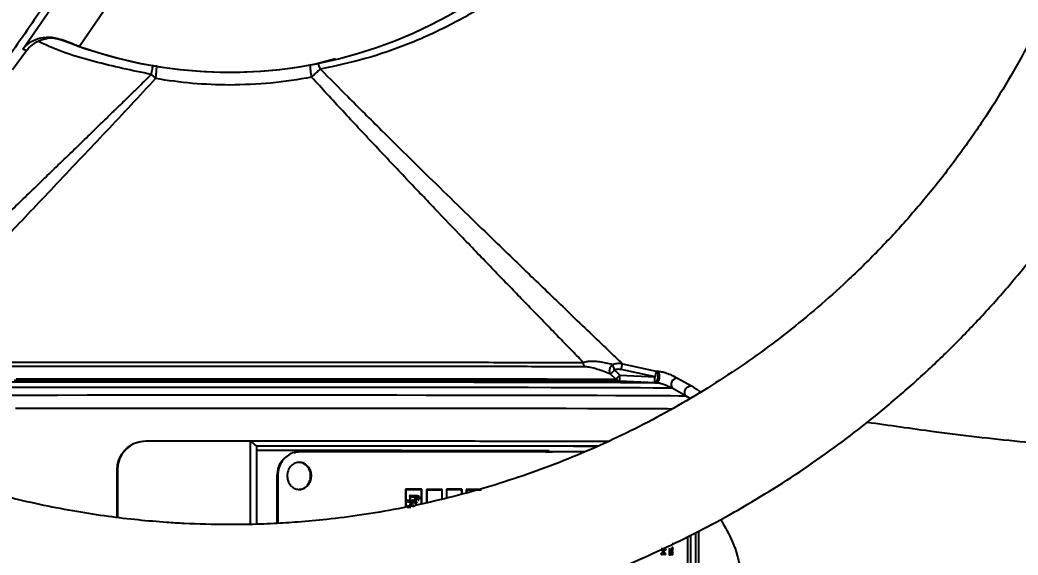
# Model space of a CAD drawing. Header units: millimetres. Extents: x 2003 to 4439, y 563 to 2285.
# Drawn here: x 2783.8 to 2949.7, y 751.9 to 840.8 of the extents above; entities that cross this region are included whole.
import ezdxf

# ---------------------------------------------------------------- set-up
doc = ezdxf.new("R2010")
doc.units = ezdxf.units.MM
doc.layers.add('AM_5', color=3, linetype='Continuous', lineweight=25)
doc.styles.add('SLDTEXTSTYLE1', font='txt.shx', dxfattribs={"width": 0.7, "bigfont": 'gbcbig.shx'})
doc.dimstyles.new('SLDDIMSTYLE12$0', dxfattribs={"dimtxt": 12, "dimasz": 10, "dimexe": 0, "dimexo": 0.0625, "dimgap": 0.875, "dimtad": 1, "dimdec": 1, "dimlfac": 1.8, "dimrnd": 1e-09, "dimzin": 12, "dimdsep": 46, "dimtxsty": 'SLDTEXTSTYLE1', "dimcen": 0.09, "dimdle": 8.16, "dimclrd": 3, "dimclre": 3, "dimadec": 0, "dimazin": 3, "dimtfac": 1, "dimtdec": 1, "dimtofl": 0, "dimtmove": 0, "dimatfit": 3, "dimfxl": 0, "dimfrac": 2, "dimtolj": 1, "dimlwd": 5, "dimlwe": 5, "dimarcsym": 0})

# ---------------------------------------------------------------- blocks, each defined once
blk = doc.blocks.new('*D53')
at = {"layer": 'AM_5', "color": 3, "lineweight": 5, "transparency": 16777216}
blk.add_line((2818.32, 905.53), (2630.32, 905.53), dxfattribs=at)
at = {"layer": 'AM_5', "color": 3, "linetype": 'Continuous', "lineweight": 5, "transparency": 16777216}
for p, q in [((2630.32, 895.53), (2630.32, 673.92)), ((2772.57, 663.92), (2630.32, 663.92))]:
    blk.add_line(p, q, dxfattribs=at)
at = {"layer": 'AM_5', "color": 3, "transparency": 16777216}
for points in [[(2628.66, 895.53), (2631.99, 895.53), (2630.32, 905.53)], [(2628.66, 673.92), (2631.99, 673.92), (2630.32, 663.92)]]:
    blk.add_solid(points, dxfattribs=at)
at = {"layer": 'Defpoints', "color": 0, "transparency": 16777216}
for p in [(2818.38, 905.53), (2630.32, 663.92), (2772.63, 663.92)]:
    blk.add_point(p, dxfattribs=at)
at = {"layer": 'AM_5', "color": 0, "transparency": 16777216, "insert": (2623.45, 731.2), "char_height": 12, "attachment_point": 5, "rotation": 90, "style": 'SLDTEXTSTYLE1'}
blk.add_mtext('\\A1;245', dxfattribs=at)

msp = doc.modelspace()

# ---------------------------------------------------------------- linework, layer by layer
at = {"color": 7, "linetype": 'Continuous', "lineweight": 25}
for p, q in [((2792.788, 850.47), (2786.142, 840.839)), ((2784.217, 835.972), (2792.351, 847.759)), ((2798.512, 843.491), (2793.649, 836.444)), ((2789.523, 837.784), (2788.592, 837.786)), ((2789.528, 837.782), (2789.523, 837.784)), ((2790.94, 837.447), (2789.528, 837.782)), ((2790.577, 837.607), (2790.94, 837.447)), ((2784.839, 835.698), (2782.51, 832.559)), ((2784.839, 835.698), (2784.217, 835.972)), ((2836.214, 834.389), (2833.139, 833.571)), ((2833.139, 833.571), (2833.139, 833.571)), ((2805.594, 831.782), (2806.045, 831.357)), ((2806.045, 831.357), (2806.319, 831.086)), ((2832.258, 831.331), (2832.568, 831.634)), ((2883.925, 783.658), (2889.547, 782.467)), ((2882.833, 781.1), (2881.948, 781.945)), ((2882.621, 782.651), (2883.508, 781.806)), ((2883.508, 781.806), (2889.349, 781.513)), ((2889.349, 781.513), (2883.719, 782.706)), ((2889.547, 782.467), (2889.779, 782.454)), ((2889.299, 780.516), (2883.458, 780.809)), ((2889.531, 780.503), (2889.299, 780.516)), ((2893.07, 781.29), (2895.382, 779.983)), ((2894.498, 778.307), (2892.191, 779.623)), ((2895.203, 777.916), (2894.498, 778.307)), ((2804.69, 770.849), (2804.69, 770.809)), ((2822.111, 756.983), (2822.111, 770.811)), ((2823.067, 770.05), (2823.052, 770.05)), ((2823.052, 770.05), (2823.067, 770.045)), ((2823.067, 770.045), (2823.067, 757.015)), ((2830.206, 769.039), (2830.098, 769.039)), ((2871.179, 769.039), (2872.311, 769.039)), ((2799.93, 758.116), (2799.931, 766.036)), ((2799.97, 766.036), (2799.97, 758.111)), ((2826.548, 757.148), (2826.548, 765.039)), ((2826.623, 765.039), (2826.548, 765.039)), ((2826.623, 765.039), (2826.624, 757.152)), ((2850.556, 762.84), (2847.882, 762.84)), ((2847.882, 762.84), (2847.882, 759.829)), ((2847.901, 762.84), (2847.882, 762.84)), ((2847.901, 762.84), (2847.901, 759.833)), ((2847.943, 762.79), (2847.943, 759.842)), ((2848.496, 761.681), (2848.535, 761.681)), ((2848.67, 761.844), (2848.535, 761.681)), ((2848.535, 761.681), (2848.625, 761.573)), ((2848.631, 761.844), (2848.67, 761.844)), ((2848.733, 761.746), (2848.67, 761.844)), ((2850.516, 762.79), (2850.537, 762.79)), ((2850.516, 762.79), (2850.516, 760.386)), ((2850.537, 760.391), (2850.537, 762.79)), ((2850.556, 762.84), (2850.578, 762.84)), ((2850.578, 760.399), (2850.578, 762.84)), ((2853.96, 762.79), (2851.346, 762.79)), ((2851.346, 762.79), (2851.346, 760.562)), ((2851.368, 762.79), (2851.346, 762.79)), ((2851.368, 762.79), (2851.368, 760.566)), ((2851.408, 762.74), (2851.408, 760.575)), ((2853.92, 762.74), (2853.943, 762.74)), ((2853.92, 762.74), (2853.92, 761.156)), ((2853.943, 761.162), (2853.943, 762.74)), ((2853.96, 762.79), (2853.983, 762.79)), ((2853.983, 761.172), (2853.983, 762.79)), ((2854.674, 762.84), (2854.674, 761.349)), ((2857.222, 762.84), (2854.674, 762.84)), ((2854.674, 762.84), (2854.698, 762.84)), ((2854.698, 762.84), (2854.698, 761.355)), ((2854.738, 761.365), (2854.738, 762.79)), ((2857.208, 762.79), (2857.183, 762.79)), ((2857.183, 762.79), (2857.183, 761.991)), ((2857.208, 762.79), (2857.208, 761.997)), ((2857.222, 762.84), (2857.247, 762.84)), ((2857.247, 762.007), (2857.247, 762.84)), ((2857.971, 762.79), (2857.971, 762.192)), ((2857.997, 762.79), (2857.971, 762.79)), ((2857.997, 762.79), (2857.997, 762.199)), ((2860.444, 762.79), (2858.023, 762.79)), ((2858.035, 762.74), (2858.035, 762.209)), ((2860.406, 762.74), (2860.434, 762.74)), ((2860.444, 762.79), (2860.472, 762.79)), ((2848.127, 760.805), (2848.166, 760.805)), ((2848.283, 761.043), (2848.166, 760.805)), ((2848.217, 760.113), (2848.256, 760.113)), ((2848.244, 761.043), (2848.283, 761.043)), ((2848.337, 760.005), (2848.256, 760.113)), ((2848.337, 760.946), (2848.283, 761.043)), ((2848.667, 760.005), (2848.298, 760.005)), ((2848.706, 760.005), (2848.337, 760.005)), ((2848.559, 760.275), (2848.598, 760.275)), ((2848.586, 761.573), (2848.586, 760.784)), ((2848.586, 761.573), (2848.625, 761.573)), ((2848.751, 760.459), (2848.598, 760.275)), ((2848.598, 760.275), (2848.706, 760.145)), ((2848.625, 761.573), (2848.625, 760.784)), ((2848.667, 760.145), (2848.667, 760.005)), ((2848.667, 760.145), (2848.706, 760.145)), ((2848.667, 760.005), (2848.706, 760.005)), ((2848.67, 760.762), (2848.67, 761.584)), ((2848.706, 760.145), (2848.706, 760.005)), ((2848.712, 760.459), (2848.751, 760.459)), ((2848.751, 760.005), (2848.751, 760.459)), ((2848.873, 760.827), (2848.913, 760.827)), ((2849.03, 761.043), (2848.913, 760.827)), ((2849.213, 760.007), (2848.981, 760.005)), ((2848.99, 761.043), (2849.03, 761.043)), ((2849.001, 760.005), (2849.233, 760.007)), ((2849.485, 760.009), (2849.021, 760.005)), ((2849.084, 760.946), (2849.03, 761.043)), ((2849.044, 760.946), (2849.084, 760.946)), ((2849.089, 760.372), (2849.062, 760.351)), ((2849.102, 760.351), (2849.062, 760.351)), ((2849.129, 760.372), (2849.102, 760.351)), ((2849.294, 761.022), (2849.277, 761.054)), ((2849.317, 761.054), (2849.277, 761.054)), ((2849.294, 761.022), (2849.335, 761.022)), ((2849.335, 761.022), (2849.317, 761.054)), ((2849.335, 761.022), (2849.594, 761.162)), ((2849.554, 761.162), (2849.572, 760.546)), ((2849.572, 760.546), (2849.612, 760.546)), ((2849.572, 760.405), (2849.612, 760.405)), ((2849.594, 761.162), (2849.612, 760.546)), ((2849.612, 760.405), (2849.782, 760.524)), ((2849.733, 761.33), (2849.729, 761.33)), ((2850.018, 761), (2849.982, 761)), ((2850.023, 761), (2849.982, 761)), ((2850.018, 761), (2850.059, 761)), ((2850.059, 761), (2850.023, 761)), ((2848.127, 759.842), (2848.166, 759.842)), ((2848.166, 759.842), (2848.706, 759.853)), ((2848.712, 759.853), (2848.751, 759.853)), ((2895.223, 755.159), (2895.226, 726.867)), ((2896.088, 755.603), (2896.09, 726.866)), ((2896.62, 726.571), (2896.62, 755.877)), ((2892.076, 753.454), (2892.084, 753.475)), ((2892.268, 753.724), (2892.175, 753.724)), ((2894.798, 728.04), (2894.798, 754.94)), ((2890.352, 752.729), (2890.446, 752.729)), ((2890.369, 751.993), (2890.406, 752.242)), ((2890.369, 751.993), (2890.463, 751.993)), ((2890.393, 752.988), (2890.487, 752.988)), ((2890.406, 752.242), (2890.5, 752.242)), ((2890.5, 752.242), (2890.463, 751.993)), ((2890.514, 752.891), (2890.487, 752.988)), ((2891.031, 752.891), (2890.514, 752.891)), ((2890.957, 752.155), (2890.527, 752.155)), ((2890.527, 752.155), (2890.863, 752.155)), ((2890.678, 752.318), (2890.584, 752.318)), ((2890.591, 752.285), (2890.584, 752.318)), ((2890.591, 752.285), (2890.685, 752.285)), ((2890.678, 752.318), (2890.685, 752.285)), ((2890.791, 752.573), (2890.696, 752.573)), ((2890.863, 752.155), (2890.957, 752.155)), ((2891.031, 752.891), (2890.937, 752.891)), ((2890.991, 752.166), (2891.085, 752.166)), ((2891.013, 751.993), (2891.108, 751.993)), ((2891.07, 752.902), (2891.165, 752.902)), ((2891.108, 751.993), (2891.085, 752.166)), ((2891.089, 752.729), (2891.184, 752.729)), ((2891.184, 752.729), (2891.165, 752.902)), ((2891.626, 752.74), (2891.721, 752.74)), ((2891.655, 751.896), (2891.75, 751.896)), ((2891.656, 752.631), (2891.75, 752.631)), ((2891.667, 752.891), (2891.762, 752.891)), ((2891.75, 752.631), (2891.75, 751.896)), ((2891.765, 751.885), (2891.765, 752.642)), ((2891.765, 752.642), (2891.878, 752.642)), ((2891.878, 751.885), (2891.765, 751.885)), ((2891.878, 751.885), (2891.783, 751.885)), ((2891.878, 752.642), (2891.878, 751.885)), ((2891.892, 751.885), (2891.892, 752.642)), ((2891.892, 752.642), (2892.003, 752.642)), ((2892.003, 751.885), (2891.892, 751.885)), ((2892.003, 751.885), (2891.909, 751.885)), ((2891.929, 752.804), (2892.023, 752.804)), ((2891.993, 752.977), (2892.087, 752.977)), ((2892.003, 752.642), (2892.003, 751.885)), ((2892.017, 752.642), (2892.042, 752.642)), ((2892.017, 752.166), (2892.017, 752.642)), ((2892.058, 752.339), (2892.017, 752.528)), ((2892.017, 752.268), (2892.058, 752.339)), ((2892.017, 751.885), (2892.017, 752.101)), ((2892.276, 751.885), (2892.017, 751.885)), ((2892.06, 752.339), (2892.154, 752.339)), ((2892.183, 751.885), (2892.276, 751.885)), ((2892.186, 753.129), (2892.279, 753.129)), ((2892.19, 752.307), (2892.225, 752.307)), ((2892.287, 753.129), (2892.194, 753.129)), ((2892.233, 752.329), (2892.202, 752.329)), ((2892.233, 752.329), (2892.225, 752.307)), ((2892.287, 753.129), (2892.279, 753.129))]:
    msp.add_line(p, q, dxfattribs=at)
at = {"color": 7, "linetype": 'Continuous', "lineweight": 25, "flags": 128}
for points in [[(2889.531, 780.503), (2887.903, 780.513), (2885.931, 780.524), (2883.625, 780.534), (2880.997, 780.543), (2878.059, 780.552), (2874.826, 780.561), (2871.314, 780.569), (2867.54, 780.577), (2863.524, 780.584), (2859.285, 780.59), (2854.844, 780.596), (2850.224, 780.601), (2845.446, 780.606), (2840.536, 780.609), (2835.516, 780.612), (2830.413, 780.614), (2825.251, 780.616), (2820.057, 780.616), (2814.855, 780.616), (2809.672, 780.615), (2804.533, 780.614), (2799.465, 780.611), (2794.491, 780.608), (2789.637, 780.604), (2784.927, 780.599), (2780.384, 780.594)], [(2883.458, 780.809), (2881.796, 780.819), (2879.8, 780.829), (2877.48, 780.838), (2874.849, 780.847), (2871.919, 780.856), (2868.707, 780.864), (2865.23, 780.871), (2861.506, 780.878), (2857.555, 780.885), (2853.398, 780.89), (2849.057, 780.895), (2844.554, 780.9), (2839.914, 780.903), (2835.161, 780.906), (2830.321, 780.909), (2825.419, 780.91), (2820.481, 780.911), (2815.532, 780.911), (2810.601, 780.91), (2805.711, 780.908), (2800.89, 780.906), (2796.163, 780.903), (2791.555, 780.899), (2787.09, 780.894), (2782.793, 780.889)], [(2783.138, 781.179), (2787.394, 781.184), (2791.816, 781.189), (2796.38, 781.193), (2801.061, 781.196), (2805.836, 781.198), (2810.678, 781.2), (2815.562, 781.201), (2820.463, 781.201), (2825.353, 781.2), (2830.208, 781.199), (2835.002, 781.197), (2839.709, 781.194), (2844.304, 781.19), (2848.764, 781.186), (2853.063, 781.181), (2857.18, 781.175), (2861.093, 781.169), (2864.781, 781.162), (2868.225, 781.154), (2871.406, 781.146), (2874.307, 781.138), (2876.913, 781.129), (2879.211, 781.12), (2881.188, 781.11), (2882.833, 781.1)], [(2889.299, 780.516), (2889.392, 780.529), (2889.484, 780.573), (2889.572, 780.648), (2889.652, 780.749), (2889.723, 780.875), (2889.783, 781.021), (2889.828, 781.183), (2889.858, 781.355)], [(2894.498, 778.307), (2893.383, 778.318), (2891.921, 778.328), (2890.119, 778.339), (2887.986, 778.349), (2885.53, 778.359), (2882.764, 778.369), (2879.7, 778.378), (2876.353, 778.386), (2872.738, 778.395), (2868.872, 778.402), (2864.773, 778.409), (2860.459, 778.416), (2855.952, 778.421), (2851.271, 778.426), (2846.438, 778.431), (2841.477, 778.435), (2836.41, 778.437), (2831.26, 778.44), (2826.051, 778.441), (2820.808, 778.442), (2815.555, 778.442), (2810.316, 778.441), (2805.115, 778.439), (2799.977, 778.437), (2794.926, 778.434), (2789.984, 778.43), (2785.176, 778.426), (2780.523, 778.42)], [(2892.191, 779.623), (2890.776, 779.634), (2889.027, 779.644), (2886.953, 779.654), (2884.562, 779.664), (2881.865, 779.673), (2878.876, 779.682), (2875.608, 779.691), (2872.076, 779.699), (2868.297, 779.707), (2864.288, 779.713), (2860.068, 779.72), (2855.655, 779.725), (2851.071, 779.731), (2846.337, 779.735), (2841.475, 779.739), (2836.507, 779.742), (2831.456, 779.744), (2826.346, 779.745), (2821.2, 779.746), (2816.042, 779.746), (2810.896, 779.745), (2805.786, 779.744), (2800.735, 779.742), (2795.767, 779.739), (2790.904, 779.735), (2786.17, 779.731), (2781.586, 779.725)], [(2783.048, 776.304), (2787.778, 776.309), (2792.647, 776.313), (2797.633, 776.316), (2802.713, 776.319), (2807.864, 776.321), (2813.064, 776.322), (2818.289, 776.322), (2823.515, 776.322), (2828.719, 776.321), (2833.878, 776.319), (2838.968, 776.317), (2843.967, 776.313), (2848.852, 776.309), (2853.601, 776.305), (2858.193, 776.299), (2862.607, 776.293), (2866.824, 776.287), (2870.824, 776.28), (2874.589, 776.272), (2878.103, 776.264), (2881.349, 776.255), (2884.314, 776.246), (2886.984, 776.236), (2889.346, 776.226), (2891.391, 776.216), (2892.339, 776.21)], [(2799.931, 766.036), (2799.936, 766.036), (2799.941, 766.036), (2799.945, 766.036), (2799.95, 766.036), (2799.955, 766.036), (2799.96, 766.036), (2799.965, 766.036), (2799.97, 766.036)], [(2892.076, 753.454), (2892.041, 753.454), (2892.011, 753.454), (2891.982, 753.454)], [(2891.946, 752.804), (2891.992, 752.804), (2892.04, 752.804)], [(2892.042, 752.642), (2892.033, 752.723), (2892.023, 752.804)]]:
    msp.add_lwpolyline(points, dxfattribs=at)
at = {"color": 7, "linetype": 'Continuous', "lineweight": 25}
for centre, radius, start, end in [((2818.621, 907.165), 75, 250.55137, 332.45778), ((2818.621, 907.152), 75, 248.34145, 281.16149), ((2013.424, 971.512), 890.541, 347.759661, 347.822332), ((2888.693, 781.629), 1.197, 346.77793, 44.49537), ((2883.512, 781.741), 0.933, 223.34923, 266.65686), ((2893.081, 780.219), 1.071, 90.60321, 213.8212)]:
    msp.add_arc(centre, radius, start, end, dxfattribs=at)
for points, knots in [([(2818.188, 736.933), (2820.748, 736.958), (2824.328, 736.993), (2829.598, 737.272), (2834.062, 737.607), (2839.378, 738.173), (2844.947, 738.946), (2850.76, 739.956), (2856.732, 741.212), (2862.808, 742.723), (2868.946, 744.493), (2875.111, 746.527), (2881.274, 748.827), (2887.411, 751.392), (2893.499, 754.223), (2899.519, 757.316), (2905.452, 760.671), (2911.281, 764.283), (2916.991, 768.149), (2922.566, 772.263), (2927.993, 776.62), (2933.259, 781.214), (2938.35, 786.039), (2943.255, 791.086), (2947.962, 796.349), (2952.46, 801.819), (2956.738, 807.488), (2960.787, 813.345), (2964.597, 819.381), (2968.158, 825.587), (2971.463, 831.952), (2974.504, 838.464), (2977.273, 845.114), (2979.764, 851.888), (2981.969, 858.776), (2983.884, 865.765), (2985.502, 872.842), (2986.82, 879.996), (2987.833, 887.213), (2988.538, 894.48), (2988.93, 901.784), (2989.009, 909.112), (2988.772, 916.45), (2988.218, 923.785), (2987.346, 931.102), (2986.156, 938.39), (2984.648, 945.632), (2982.823, 952.817), (2980.682, 959.93), (2978.228, 966.957), (2975.463, 973.886), (2972.391, 980.702), (2969.014, 987.393), (2965.336, 993.945), (2961.362, 1000.345), (2957.097, 1006.58), (2952.546, 1012.638), (2947.714, 1018.506), (2942.607, 1024.173), (2937.23, 1029.625), (2931.784, 1034.673), (2926.31, 1039.325), (2920.852, 1043.595), (2915.227, 1047.637), (2909.446, 1051.445), (2903.518, 1055.013), (2897.456, 1058.335), (2891.27, 1061.406), (2884.973, 1064.219), (2878.58, 1066.771), (2872.105, 1069.057), (2865.567, 1071.073), (2858.992, 1072.816), (2852.419, 1074.281), (2845.925, 1075.462), (2839.636, 1076.359), (2834.112, 1076.943), (2829.229, 1077.31), (2824.405, 1077.55), (2818.431, 1077.667), (2812.914, 1077.557), (2807.645, 1077.285), (2803.18, 1076.948), (2797.864, 1076.383), (2792.295, 1075.609), (2786.482, 1074.599), (2780.511, 1073.343), (2774.435, 1071.833), (2768.297, 1070.062), (2762.131, 1068.028), (2755.968, 1065.728), (2749.831, 1063.163), (2743.743, 1060.333), (2737.723, 1057.239), (2731.791, 1053.884), (2725.962, 1050.272), (2720.252, 1046.407), (2714.676, 1042.292), (2709.249, 1037.935), (2703.983, 1033.341), (2698.892, 1028.516), (2693.987, 1023.469), (2689.28, 1018.206), (2684.782, 1012.736), (2680.504, 1007.068), (2676.455, 1001.21), (2672.646, 995.174), (2669.084, 988.968), (2665.779, 982.603), (2662.737, 976.091), (2659.975, 969.44), (2657.638, 963.158), (2656.359, 959.053), (2655.796, 957.244)], [0, 0, 0, 0, 0.01020738, 0.01427401, 0.02103699, 0.02805607, 0.03558666, 0.0434511, 0.05157826, 0.05991132, 0.06840986, 0.07704394, 0.08579098, 0.09463359, 0.10355821, 0.11255405, 0.12161242, 0.13072624, 0.1398897, 0.14909794, 0.15834689, 0.16763314, 0.17695375, 0.18630622, 0.19568842, 0.20509849, 0.21453484, 0.22399606, 0.23348097, 0.24298851, 0.25251779, 0.26206801, 0.27163852, 0.28122873, 0.29083816, 0.30046642, 0.31011319, 0.31977821, 0.32946132, 0.33916239, 0.34888138, 0.35861831, 0.36837328, 0.37814642, 0.38793798, 0.39774825, 0.40757761, 0.41742653, 0.42729557, 0.4371854, 0.4470968, 0.45703069, 0.46698816, 0.47697044, 0.48697902, 0.49701559, 0.50708218, 0.51718117, 0.52731537, 0.53748817, 0.54770366, 0.5569145, 0.56612256, 0.57532659, 0.5845258, 0.59371913, 0.60290519, 0.61208206, 0.62124705, 0.63039624, 0.63952364, 0.64861966, 0.65766788, 0.66663751, 0.67546331, 0.68397889, 0.69196332, 0.69760555, 0.70350123, 0.71121989, 0.72142727, 0.72549391, 0.73225688, 0.73927596, 0.74680655, 0.754671, 0.76279816, 0.77113122, 0.77962976, 0.78826384, 0.79701087, 0.80585349, 0.81477811, 0.82377394, 0.83283231, 0.84194614, 0.85110959, 0.86031783, 0.86956679, 0.87885303, 0.88817364, 0.89752611, 0.90690831, 0.91631839, 0.92575473, 0.93521596, 0.94470086, 0.95420841, 0.96373768, 0.97328791, 0.98285841, 0.99244862, 1, 1, 1, 1]), ([(2648.318, 908.425), (2648.302, 907.433), (2648.246, 903.994), (2648.482, 898.105), (2649.021, 890.77), (2649.897, 883.453), (2651.086, 876.166), (2652.595, 868.923), (2654.42, 861.738), (2656.56, 854.626), (2659.014, 847.598), (2661.779, 840.669), (2664.852, 833.853), (2668.229, 827.163), (2671.906, 820.611), (2675.88, 814.211), (2680.145, 807.975), (2684.696, 801.917), (2689.528, 796.049), (2694.635, 790.383), (2700.012, 784.93), (2705.459, 779.882), (2710.932, 775.23), (2716.39, 770.961), (2722.015, 766.918), (2727.797, 763.11), (2733.724, 759.542), (2739.786, 756.22), (2745.972, 753.15), (2752.269, 750.336), (2758.663, 747.784), (2765.138, 745.498), (2771.675, 743.482), (2778.25, 741.739), (2784.823, 740.274), (2791.317, 739.093), (2797.607, 738.196), (2803.13, 737.612), (2808.013, 737.246), (2812.837, 736.998), (2816.252, 736.957), (2818.188, 736.933)], [0, 0, 0, 0, 0.01109766, 0.03845632, 0.06586598, 0.09332727, 0.12084104, 0.14840835, 0.17603052, 0.20370911, 0.23144601, 0.25924341, 0.28710389, 0.31503048, 0.34302669, 0.37109662, 0.39924508, 0.42747773, 0.45580122, 0.48422349, 0.51275401, 0.54140426, 0.56723687, 0.59306169, 0.61887522, 0.6446752, 0.67045871, 0.69622182, 0.72195917, 0.74766321, 0.77332291, 0.7989215, 0.8244321, 0.84980864, 0.87496476, 0.89971751, 0.9236002, 0.94599323, 0.96181736, 0.97835234, 1, 1, 1, 1]), ([(2962.918, 865.205), (2962.617, 864.143), (2961.681, 860.838), (2959.774, 855.387), (2957.216, 848.86), (2954.331, 842.448), (2951.145, 836.16), (2947.657, 830.011), (2943.873, 824.016), (2939.796, 818.186), (2935.433, 812.537), (2930.789, 807.082), (2925.87, 801.833), (2920.861, 796.976), (2915.806, 792.504), (2910.748, 788.406), (2905.52, 784.532), (2900.132, 780.891), (2894.596, 777.487), (2888.924, 774.329), (2883.127, 771.422), (2877.219, 768.772), (2871.215, 766.383), (2865.133, 764.26), (2858.993, 762.407), (2852.826, 760.829), (2846.682, 759.531), (2840.673, 758.518), (2835.106, 757.807), (2830.261, 757.362), (2825.791, 757.084), (2821.886, 756.946), (2819.287, 756.937), (2818.238, 756.933)], [0, 0, 0, 0, 0.0170783, 0.0531439, 0.089298, 0.1255445, 0.1618882, 0.1983346, 0.2348901, 0.2715626, 0.3083611, 0.3452967, 0.3823824, 0.4196345, 0.4532144, 0.4867833, 0.5203362, 0.5538698, 0.5873798, 0.6208602, 0.654303, 0.6876965, 0.7210233, 0.7542563, 0.7873511, 0.8202281, 0.8527303, 0.8844984, 0.9144909, 0.939551, 0.9597807, 0.9837802, 1, 1, 1, 1]), ([(2884.129, 866.08), (2883.139, 864.62), (2881.139, 861.67), (2877.749, 857.529), (2873.495, 852.985), (2868.247, 848.3), (2861.967, 843.754), (2855.331, 839.898), (2848.391, 836.754), (2841.195, 834.255), (2836.225, 833.195), (2833.736, 832.664)], [0, 0, 0, 0, 0.0810679, 0.1637641, 0.2484006, 0.3731554, 0.4979796, 0.6226942, 0.7483588, 0.8739858, 1, 1, 1, 1]), ([(2786.142, 840.839), (2785.089, 839.318), (2782.988, 836.285), (2779.844, 831.822), (2776.743, 827.474), (2774.745, 824.725), (2773.746, 823.351)], [0, 0, 0, 0, 0.2514799, 0.5012785, 0.7507527, 1, 1, 1, 1]), ([(2784.217, 835.972), (2784.572, 836.344), (2785.279, 837.087), (2786.771, 837.795), (2788.547, 838.152), (2789.9, 837.789), (2790.577, 837.607)], [0, 0, 0, 0, 0.2505535, 0.5002592, 0.7500542, 1, 1, 1, 1]), ([(2788.592, 837.786), (2788.004, 837.673), (2786.832, 837.446), (2785.6, 836.607), (2785.045, 835.944), (2784.839, 835.698)], [0, 0, 0, 0, 0.3869803, 0.7723493, 1, 1, 1, 1]), ([(2805.594, 831.782), (2802.414, 832.443), (2796.068, 833.761), (2789.797, 835.776), (2786.861, 837.266), (2786.812, 837.291)], [0, 0, 0, 0, 0.4968488, 0.9914439, 1, 1, 1, 1]), ([(2793.649, 836.444), (2792.816, 836.747), (2791.75, 837.135), (2790.788, 837.522), (2790.577, 837.607)], [0, 0, 0, 0, 0.7808049, 1, 1, 1, 1]), ([(2805.594, 831.782), (2805.655, 832.087), (2805.781, 832.715), (2805.904, 833.17), (2805.967, 833.404)], [0, 0, 0, 0, 0.4857374, 1, 1, 1, 1]), ([(2806.319, 831.086), (2806.368, 831.443), (2806.471, 832.186), (2806.514, 832.989), (2806.478, 833.259), (2806.47, 833.316)], [0, 0, 0, 0, 0.4219411, 0.8761108, 1, 1, 1, 1]), ([(2832.258, 831.331), (2832.204, 831.686), (2832.095, 832.418), (2832.042, 833.148), (2832.071, 833.371), (2832.071, 833.374)], [0, 0, 0, 0, 0.4817677, 0.9935156, 1, 1, 1, 1]), ([(2833.736, 832.664), (2833.641, 832.906), (2833.496, 833.274), (2833.319, 833.519), (2833.259, 833.603)], [0, 0, 0, 0, 0.657125, 1, 1, 1, 1]), ([(2759.546, 787.194), (2760.082, 787.711), (2761.17, 788.761), (2762.95, 790.479), (2764.869, 792.332), (2766.937, 794.328), (2769.204, 796.516), (2771.693, 798.917), (2774.424, 801.551), (2777.355, 804.38), (2780.163, 807.091), (2782.812, 809.648), (2785.225, 811.979), (2787.681, 814.352), (2790.184, 816.772), (2792.26, 818.782), (2793.922, 820.392), (2795.137, 821.57), (2796.411, 822.807), (2797.746, 824.103), (2798.835, 825.163), (2799.677, 825.982), (2800.268, 826.559), (2800.914, 827.189), (2801.615, 827.874), (2802.54, 828.779), (2803.558, 829.777), (2804.538, 830.741), (2805.143, 831.337), (2805.457, 831.647), (2805.558, 831.747), (2805.594, 831.782)], [0, 0, 0, 0, 0.046815, 0.0951103, 0.144924, 0.1962908, 0.2492415, 0.3076599, 0.3687368, 0.4324948, 0.4989523, 0.5474914, 0.5980276, 0.6477144, 0.6969811, 0.7488148, 0.7716581, 0.7956054, 0.8206552, 0.8468061, 0.8740566, 0.8845335, 0.8960667, 0.9086554, 0.922299, 0.9369964, 0.9626405, 0.9816845, 0.994136, 0.9978912, 1, 1, 1, 1]), ([(2832.258, 831.331), (2830.013, 830.951), (2825.537, 830.191), (2820.922, 830.078), (2818.621, 830.022)], [0, 0, 0, 0, 0.50133664, 1, 1, 1, 1]), ([(2877.463, 783.872), (2876.857, 784.493), (2875.624, 785.759), (2873.499, 787.943), (2871.137, 790.372), (2868.795, 792.784), (2866.547, 795.106), (2864.442, 797.283), (2862.207, 799.598), (2859.844, 802.051), (2856.709, 805.313), (2852.684, 809.518), (2847.741, 814.713), (2842.616, 820.144), (2837.438, 825.682), (2833.984, 829.448), (2832.258, 831.331)], [0, 0, 0, 0, 0.0587619, 0.1195893, 0.1826048, 0.2479184, 0.2950662, 0.3436664, 0.3937468, 0.445333, 0.4984481, 0.5944053, 0.6958661, 0.7979742, 0.8989913, 1, 1, 1, 1]), ([(2832.568, 831.634), (2832.58, 831.646), (2832.777, 831.834), (2833.181, 832.206), (2833.548, 832.509), (2833.736, 832.664)], [0, 0, 0, 0, 0.0311618, 0.5026162, 1, 1, 1, 1]), ([(2833.736, 832.664), (2835.243, 831.138), (2838.638, 827.7), (2843.605, 822.756), (2848.717, 817.71), (2853.508, 813.014), (2858.221, 808.419), (2862.395, 804.37), (2866.035, 800.848), (2869.235, 797.76), (2872.23, 794.876), (2875.4, 791.829), (2878.554, 788.802), (2881.598, 785.885), (2883.152, 784.399), (2883.925, 783.658)], [0, 0, 0, 0, 0.0757261, 0.1705564, 0.2505295, 0.3365418, 0.4190948, 0.5009329, 0.5653066, 0.6262108, 0.6902275, 0.7512636, 0.8351247, 0.9178678, 1, 1, 1, 1]), ([(2806.319, 831.086), (2804.947, 829.611), (2802.185, 826.64), (2798.085, 822.285), (2793.961, 817.914), (2789.916, 813.641), (2785.997, 809.507), (2782.491, 805.811), (2779.359, 802.513), (2776.564, 799.57), (2773.948, 796.817), (2770.518, 793.206), (2766.478, 788.958), (2763.677, 786.008), (2762.329, 784.588)], [0, 0, 0, 0, 0.0838137, 0.1688192, 0.2514311, 0.3390822, 0.4223802, 0.5013551, 0.5674319, 0.6310507, 0.6922419, 0.7510397, 0.8801277, 1, 1, 1, 1]), ([(2818.621, 830.022), (2816.558, 830.067), (2812.407, 830.159), (2808.357, 830.775), (2806.319, 831.086)], [0, 0, 0, 0, 0.4968173, 1, 1, 1, 1]), ([(2877.728, 783.165), (2876.363, 783.17), (2873.634, 783.182), (2868.226, 783.197), (2861.979, 783.21), (2854.907, 783.222), (2847.169, 783.231), (2838.901, 783.239), (2830.257, 783.243), (2821.398, 783.245), (2812.487, 783.245), (2803.69, 783.242), (2795.169, 783.236), (2787.084, 783.228), (2779.578, 783.218), (2772.815, 783.206), (2766.825, 783.191), (2763.658, 783.181), (2762.075, 783.175)], [0, 0, 0, 0, 0.0625, 0.125, 0.1875, 0.25, 0.3125001, 0.3750001, 0.4375001, 0.5000001, 0.5625001, 0.6250001, 0.6875001, 0.75, 0.8125, 0.875, 0.9375, 1, 1, 1, 1]), ([(2882.322, 783.528), (2881.963, 783.623), (2881.224, 783.819), (2880.16, 783.984), (2879.28, 784.077), (2878.533, 784.076), (2877.943, 784.024), (2877.602, 783.916), (2877.463, 783.872)], [0, 0, 0, 0, 0.2114825, 0.4353578, 0.6177492, 0.7418177, 0.8952972, 1, 1, 1, 1]), ([(2883.925, 783.658), (2883.674, 783.69), (2883.132, 783.758), (2882.605, 783.608), (2882.322, 783.528)], [0, 0, 0, 0, 0.4646839, 1, 1, 1, 1]), ([(2882.621, 782.651), (2882.588, 782.746), (2882.525, 782.931), (2882.439, 783.185), (2882.366, 783.398), (2882.337, 783.485), (2882.322, 783.528)], [0, 0, 0, 0, 0.2556808, 0.4940225, 0.7511304, 1, 1, 1, 1]), ([(2881.948, 781.945), (2881.572, 782.099), (2880.861, 782.391), (2879.734, 782.772), (2878.665, 783.078), (2878.013, 783.138), (2877.728, 783.165)], [0, 0, 0, 0, 0.2648616, 0.5022105, 0.7825406, 1, 1, 1, 1]), ([(2881.948, 781.945), (2881.971, 781.97), (2882.019, 782.02), (2882.177, 782.185), (2882.383, 782.402), (2882.539, 782.565), (2882.621, 782.651)], [0, 0, 0, 0, 0.2433983, 0.4999008, 0.7381386, 1, 1, 1, 1]), ([(2883.719, 782.706), (2883.546, 782.733), (2883.177, 782.791), (2882.813, 782.699), (2882.621, 782.651)], [0, 0, 0, 0, 0.4698026, 1, 1, 1, 1]), ([(2883.508, 781.806), (2883.432, 781.726), (2883.276, 781.563), (2883.067, 781.344), (2882.904, 781.174), (2882.857, 781.124), (2882.833, 781.1)], [0, 0, 0, 0, 0.2426762, 0.5000001, 0.7573239, 1, 1, 1, 1]), ([(2883.458, 780.809), (2883.458, 780.824), (2883.46, 780.847), (2883.466, 780.972), (2883.474, 781.14), (2883.488, 781.419), (2883.501, 781.678), (2883.508, 781.806)], [0, 0, 0, 0, 0.2399429, 0.3689253, 0.5005939, 0.7534844, 1, 1, 1, 1]), ([(2889.547, 782.467), (2889.54, 782.433), (2889.525, 782.362), (2889.477, 782.131), (2889.416, 781.836), (2889.371, 781.617), (2889.349, 781.513)], [0, 0, 0, 0, 0.24287013, 0.50000283, 0.76025324, 1, 1, 1, 1]), ([(2889.531, 780.503), (2889.597, 780.514), (2889.728, 780.538), (2889.903, 780.742), (2890.028, 781.022), (2890.095, 781.338), (2890.11, 781.672), (2890.064, 782.006), (2889.952, 782.301), (2889.836, 782.403), (2889.779, 782.454)], [0, 0, 0, 0, 0.1314004, 0.2639809, 0.3888882, 0.4999598, 0.6110823, 0.7360266, 0.8686184, 1, 1, 1, 1]), ([(2889.779, 782.454), (2889.888, 782.444), (2890.111, 782.425), (2890.465, 782.356), (2890.853, 782.257), (2891.444, 782.069), (2892.266, 781.724), (2892.771, 781.451), (2893.07, 781.29)], [0, 0, 0, 0, 0.08106844, 0.16606206, 0.23660461, 0.35363947, 0.61813142, 1, 1, 1, 1]), ([(2889.299, 780.516), (2889.3, 780.531), (2889.301, 780.553), (2889.307, 780.679), (2889.314, 780.809), (2889.322, 780.969), (2889.334, 781.2), (2889.343, 781.388), (2889.349, 781.513)], [0, 0, 0, 0, 0.23965822, 0.36849094, 0.50000227, 0.63793753, 0.76034178, 1, 1, 1, 1]), ([(2892.191, 779.623), (2891.867, 779.779), (2891.387, 780.009), (2890.594, 780.291), (2890.151, 780.406), (2889.925, 780.454), (2889.71, 780.489), (2889.591, 780.498), (2889.531, 780.503)], [0, 0, 0, 0, 0.5236381, 0.7728513, 0.8382965, 0.8951254, 0.9473597, 1, 1, 1, 1]), ([(2894.498, 778.307), (2894.439, 778.387), (2894.322, 778.548), (2894.258, 778.854), (2894.283, 779.156), (2894.386, 779.431), (2894.556, 779.673), (2894.791, 779.866), (2895.081, 779.989), (2895.282, 779.985), (2895.382, 779.983)], [0, 0, 0, 0, 0.1309063, 0.2619929, 0.3866448, 0.5, 0.6133552, 0.7380071, 0.8690937, 1, 1, 1, 1]), ([(2895.382, 779.983), (2895.703, 779.79), (2896.381, 779.381), (2896.738, 779.115), (2896.926, 778.975)], [0, 0, 0, 0, 0.4730459, 1, 1, 1, 1]), ([(2818.238, 756.933), (2815.838, 756.97), (2812.479, 757.023), (2807.537, 757.327), (2803.347, 757.683), (2798.36, 758.275), (2793.139, 759.074), (2787.693, 760.112), (2782.105, 761.396), (2776.426, 762.934), (2770.698, 764.732), (2764.954, 766.792), (2759.224, 769.118), (2753.529, 771.7), (2747.909, 774.569), (2743.986, 776.701), (2741.983, 777.942), (2741.783, 778.067)], [0, 0, 0, 0, 0.089708, 0.1255093, 0.1850415, 0.2468399, 0.3131505, 0.3824082, 0.4539863, 0.5273844, 0.6022463, 0.6783085, 0.7553722, 0.8332846, 0.9119262, 0.9912022, 1, 1, 1, 1]), ([(2924.627, 773.978), (2928.309, 773.452), (2936.745, 772.248), (2947.503, 770.976), (2954.584, 770.326), (2956.885, 770.114)], [0, 0, 0, 0, 0.3434207, 0.7867461, 1, 1, 1, 1]), ([(2799.931, 766.036), (2799.954, 766.403), (2800.002, 767.14), (2800.382, 768.168), (2800.931, 769.049), (2801.776, 769.914), (2803.021, 770.676), (2804.127, 770.79), (2804.69, 770.849)], [0, 0, 0, 0, 0.1449549, 0.2910724, 0.4299257, 0.5563605, 0.7741136, 1, 1, 1, 1]), ([(2804.69, 770.809), (2804.171, 770.758), (2803.119, 770.656), (2801.704, 769.848), (2800.625, 768.635), (2800.052, 767.283), (2799.993, 766.39), (2799.97, 766.036)], [0, 0, 0, 0, 0.2102351, 0.4264966, 0.6435643, 0.8586814, 1, 1, 1, 1]), ([(2822.111, 770.811), (2821.648, 770.811), (2819.148, 770.811), (2814.858, 770.811), (2809.503, 770.81), (2806.217, 770.809), (2804.691, 770.809)], [0, 0, 0, 0, 0.0795402, 0.4291267, 0.7348427, 1, 1, 1, 1]), ([(2818.621, 770.851), (2821.053, 770.851), (2825.899, 770.852), (2833.077, 770.851), (2838.923, 770.849), (2843.48, 770.847), (2846.827, 770.846), (2850.103, 770.844), (2853.302, 770.842), (2856.417, 770.84), (2860.37, 770.837), (2865.165, 770.833), (2870.72, 770.828), (2876.068, 770.821), (2879.772, 770.815), (2881.445, 770.812), (2881.652, 770.811)], [0, 0, 0, 0, 0.0993144, 0.1978776, 0.2956897, 0.3443268, 0.392776, 0.4410372, 0.4891105, 0.5369958, 0.5846933, 0.6760062, 0.7731133, 0.8760137, 0.9847067, 1, 1, 1, 1]), ([(2822.111, 770.811), (2822.119, 770.81), (2822.152, 770.805), (2822.256, 770.714), (2822.474, 770.528), (2822.736, 770.291), (2822.934, 770.123), (2823.021, 770.06), (2823.045, 770.052), (2823.052, 770.05)], [0, 0, 0, 0, 0.01466654, 0.06290574, 0.25281855, 0.57963747, 0.77594378, 0.93489755, 1, 1, 1, 1]), ([(2823.067, 770.05), (2825.949, 770.05), (2831.871, 770.05), (2840.303, 770.047), (2848.389, 770.044), (2856.01, 770.039), (2863.476, 770.033), (2870.57, 770.026), (2876.143, 770.019), (2878.938, 770.014), (2879.87, 770.012)], [0, 0, 0, 0, 0.1305176, 0.2681685, 0.3900988, 0.5171289, 0.6492595, 0.7864913, 0.9288254, 1, 1, 1, 1]), ([(2823.067, 770.038), (2823.455, 770.038), (2824.062, 770.038), (2825.055, 770.038), (2826.115, 770.038), (2827.326, 770.038), (2828.378, 770.038), (2829.383, 770.037), (2830.616, 770.037), (2832.451, 770.037), (2834.13, 770.037), (2835.479, 770.036), (2836.289, 770.036), (2837.144, 770.036), (2838.043, 770.036), (2838.988, 770.035), (2841.922, 770.034), (2846.468, 770.033), (2852.162, 770.029), (2856.832, 770.026), (2860.546, 770.023), (2863.376, 770.021), (2865.385, 770.019), (2866.571, 770.018), (2867.13, 770.017), (2867.292, 770.017), (2867.344, 770.017), (2867.363, 770.017), (2867.369, 770.017), (2867.372, 770.017), (2867.373, 770.017), (2867.373, 770.017), (2867.373, 770.017), (2867.374, 770.017), (2867.374, 770.017), (2867.374, 770.017), (2867.642, 770.017), (2868.324, 770.016), (2869.58, 770.014), (2871.088, 770.013), (2872.486, 770.011), (2873.506, 770.01), (2874.279, 770.009), (2875.104, 770.007), (2876.089, 770.006), (2877.065, 770.004), (2877.866, 770.003), (2878.645, 770.002), (2879.282, 770.001), (2879.721, 770), (2879.843, 770)], [0, 0, 0, 0, 0.0175506, 0.0274772, 0.0450115, 0.065616, 0.0824764, 0.0928848, 0.111431, 0.1387996, 0.1769323, 0.1886988, 0.2012038, 0.2144472, 0.2284291, 0.2431494, 0.2586082, 0.3661383, 0.4597277, 0.5393721, 0.6050678, 0.6568117, 0.6946014, 0.7184352, 0.7251183, 0.7271514, 0.7279088, 0.7281555, 0.7282472, 0.7282843, 0.7283, 0.7283068, 0.7283098, 0.7283111, 0.7283116, 0.7283119, 0.7283121, 0.7440237, 0.7684395, 0.803217, 0.8360293, 0.8561, 0.8686012, 0.8863649, 0.910565, 0.9349542, 0.9536834, 0.9669912, 0.9908061, 1, 1, 1, 1]), ([(2871.745, 769.21), (2870.896, 769.211), (2868.972, 769.214), (2865.808, 769.217), (2862.385, 769.22), (2857.395, 769.225), (2850.573, 769.229), (2841.674, 769.233), (2832.476, 769.236), (2826.209, 769.236), (2823.067, 769.236)], [0, 0, 0, 0, 0.0652481, 0.1478964, 0.226473, 0.3009777, 0.4780589, 0.6531027, 0.8261088, 1, 1, 1, 1]), ([(2826.548, 765.039), (2826.6, 765.539), (2826.706, 766.542), (2827.319, 767.708), (2827.927, 768.14), (2828.124, 768.28)], [0, 0, 0, 0, 0.4027221, 0.8065029, 1, 1, 1, 1]), ([(2830.205, 769.039), (2829.841, 769.002), (2829.111, 768.929), (2828.116, 768.358), (2827.304, 767.491), (2826.735, 766.344), (2826.661, 765.478), (2826.623, 765.039)], [0, 0, 0, 0, 0.18466802, 0.36999473, 0.56585065, 0.77944436, 1, 1, 1, 1]), ([(2829.332, 768.889), (2829.481, 768.945), (2829.729, 769.038), (2829.992, 769.038), (2830.097, 769.039)], [0, 0, 0, 0, 0.5985859, 1, 1, 1, 1]), ([(2877.702, 769.039), (2876.946, 769.039), (2874.503, 769.039), (2869.936, 769.039), (2864.856, 769.039), (2859.472, 769.039), (2854.942, 769.039), (2849.052, 769.039), (2844.168, 769.039), (2837.503, 769.039), (2833.21, 769.039), (2830.205, 769.039)], [0, 0, 0, 0, 0.0630714, 0.2036885, 0.3443069, 0.4145469, 0.5551648, 0.6254048, 0.7660207, 0.8362602, 1, 1, 1, 1]), ([(2830.205, 767.289), (2830.411, 767.268), (2830.822, 767.227), (2831.379, 766.905), (2831.836, 766.417), (2832.147, 765.757), (2832.254, 764.976), (2832.104, 764.163), (2831.693, 763.451), (2831.091, 762.966), (2830.558, 762.804), (2830.064, 762.778), (2829.589, 762.86), (2829.03, 763.17), (2828.571, 763.662), (2828.258, 764.32), (2828.15, 765.101), (2828.3, 765.914), (2828.713, 766.626), (2829.317, 767.109), (2829.852, 767.277), (2830.142, 767.287), (2830.205, 767.289)], [0, 0, 0, 0, 0.0462762, 0.0927191, 0.1417154, 0.1951897, 0.2536855, 0.3152612, 0.376912, 0.4343703, 0.4858167, 0.5000047, 0.5462543, 0.592701, 0.6417985, 0.6951551, 0.753514, 0.8153974, 0.8768635, 0.9341609, 0.9857367, 1, 1, 1, 1]), ([(2830.098, 762.789), (2830.299, 762.809), (2830.703, 762.85), (2831.251, 763.166), (2831.703, 763.648), (2832.015, 764.302), (2832.128, 765.082), (2831.984, 765.901), (2831.577, 766.622), (2830.977, 767.11), (2830.446, 767.277), (2830.158, 767.287), (2830.097, 767.289)], [0, 0, 0, 0, 0.09120382, 0.18287611, 0.28019928, 0.38668082, 0.50408289, 0.62928872, 0.7538352, 0.86931634, 0.97215106, 1, 1, 1, 1]), ([(2850.578, 762.84), (2850.312, 762.84), (2849.78, 762.84), (2848.889, 762.84), (2848.26, 762.84), (2847.901, 762.84)], [0, 0, 0, 0, 0.3000859, 0.6001718, 1, 1, 1, 1]), ([(2850.537, 762.79), (2850.271, 762.79), (2849.739, 762.79), (2848.875, 762.79), (2848.274, 762.79), (2847.943, 762.79)], [0, 0, 0, 0, 0.3096673, 0.6193347, 1, 1, 1, 1]), ([(2847.943, 762.79), (2848.198, 762.79), (2848.713, 762.79), (2849.572, 762.79), (2850.173, 762.79), (2850.516, 762.79)], [0, 0, 0, 0, 0.2948709, 0.5971852, 1, 1, 1, 1]), ([(2848.631, 761.844), (2848.608, 761.817), (2848.563, 761.763), (2848.518, 761.708), (2848.496, 761.681)], [0, 0, 0, 0, 0.50000035, 1, 1, 1, 1]), ([(2848.496, 761.681), (2848.506, 761.669), (2848.527, 761.645), (2848.557, 761.609), (2848.576, 761.585), (2848.586, 761.573)], [0, 0, 0, 0, 0.3463232, 0.6731615, 1, 1, 1, 1]), ([(2850.273, 761.357), (2850.241, 761.431), (2850.194, 761.542), (2850.079, 761.643), (2849.882, 761.727), (2849.423, 761.707), (2849.009, 761.731), (2848.733, 761.746)], [0, 0, 0, 0, 0.1320258, 0.1961013, 0.2585339, 0.5055616, 1, 1, 1, 1]), ([(2853.983, 762.79), (2853.723, 762.79), (2853.204, 762.79), (2852.333, 762.79), (2851.719, 762.79), (2851.368, 762.79)], [0, 0, 0, 0, 0.3000859, 0.6001718, 1, 1, 1, 1]), ([(2853.943, 762.74), (2853.683, 762.74), (2853.164, 762.74), (2852.32, 762.74), (2851.732, 762.74), (2851.408, 762.74)], [0, 0, 0, 0, 0.3096673, 0.6193347, 1, 1, 1, 1]), ([(2851.408, 762.74), (2851.614, 762.74), (2852.032, 762.74), (2852.871, 762.74), (2853.5, 762.74), (2853.92, 762.74)], [0, 0, 0, 0, 0.24366897, 0.49584562, 1, 1, 1, 1]), ([(2857.247, 762.84), (2856.994, 762.84), (2856.489, 762.84), (2855.64, 762.84), (2855.041, 762.84), (2854.698, 762.84)], [0, 0, 0, 0, 0.3000859, 0.6001718, 1, 1, 1, 1]), ([(2854.738, 762.79), (2854.995, 762.79), (2855.509, 762.79), (2856.333, 762.79), (2856.897, 762.79), (2857.208, 762.79)], [0, 0, 0, 0, 0.3096673, 0.6193346, 1, 1, 1, 1]), ([(2854.738, 762.79), (2854.938, 762.79), (2855.345, 762.79), (2856.162, 762.79), (2856.774, 762.79), (2857.183, 762.79)], [0, 0, 0, 0, 0.242842, 0.4952944, 1, 1, 1, 1]), ([(2860.472, 762.79), (2860.227, 762.79), (2859.736, 762.79), (2858.912, 762.79), (2858.33, 762.79), (2857.997, 762.79)], [0, 0, 0, 0, 0.3000859, 0.6001718, 1, 1, 1, 1]), ([(2860.434, 762.74), (2860.189, 762.74), (2859.698, 762.74), (2858.899, 762.74), (2858.342, 762.74), (2858.035, 762.74)], [0, 0, 0, 0, 0.3096673, 0.6193347, 1, 1, 1, 1]), ([(2858.035, 762.74), (2858.229, 762.74), (2858.623, 762.74), (2859.416, 762.74), (2860.01, 762.74), (2860.406, 762.74)], [0, 0, 0, 0, 0.2419529, 0.4947018, 1, 1, 1, 1]), ([(2848.244, 761.043), (2848.229, 761.013), (2848.203, 760.959), (2848.164, 760.88), (2848.139, 760.83), (2848.127, 760.805)], [0, 0, 0, 0, 0.374291, 0.6871455, 1, 1, 1, 1]), ([(2848.127, 760.805), (2848.312, 760.748), (2848.645, 760.645), (2848.934, 760.441), (2849.062, 760.351)], [0, 0, 0, 0, 0.5564601, 1, 1, 1, 1]), ([(2848.217, 760.113), (2848.206, 760.081), (2848.186, 760.02), (2848.156, 759.93), (2848.137, 759.872), (2848.127, 759.842)], [0, 0, 0, 0, 0.35122, 0.67561, 1, 1, 1, 1]), ([(2848.166, 760.805), (2848.331, 760.755), (2848.665, 760.654), (2848.955, 760.452), (2849.102, 760.351)], [0, 0, 0, 0, 0.4967512, 1, 1, 1, 1]), ([(2848.625, 760.784), (2848.574, 760.811), (2848.477, 760.863), (2848.381, 760.92), (2848.337, 760.946)], [0, 0, 0, 0, 0.532976, 1, 1, 1, 1]), ([(2848.712, 760.459), (2848.691, 760.434), (2848.655, 760.391), (2848.604, 760.33), (2848.574, 760.293), (2848.559, 760.275)], [0, 0, 0, 0, 0.4074334, 0.7037167, 1, 1, 1, 1]), ([(2848.559, 760.275), (2848.569, 760.263), (2848.59, 760.238), (2848.626, 760.194), (2848.652, 760.164), (2848.667, 760.145)], [0, 0, 0, 0, 0.2886025, 0.5772045, 1, 1, 1, 1]), ([(2848.67, 761.584), (2848.964, 761.57), (2849.369, 761.55), (2849.815, 761.571), (2849.975, 761.509), (2850.032, 761.454), (2850.059, 761.399), (2850.063, 761.333), (2850.045, 761.201), (2850.033, 761.089), (2850.023, 761)], [0, 0, 0, 0, 0.4892334, 0.6727179, 0.7353673, 0.7660804, 0.7962423, 0.8285963, 0.8641877, 1, 1, 1, 1]), ([(2849.129, 760.372), (2849.052, 760.451), (2848.909, 760.595), (2848.745, 760.71), (2848.67, 760.762)], [0, 0, 0, 0, 0.5414486, 1, 1, 1, 1]), ([(2849.021, 760.005), (2848.971, 760.005), (2848.881, 760.005), (2848.791, 760.005), (2848.751, 760.005)], [0, 0, 0, 0, 0.56, 1, 1, 1, 1]), ([(2849.001, 760.005), (2848.964, 760.005), (2848.89, 760.005), (2848.797, 760.005), (2848.751, 760.005)], [0, 0, 0, 0, 0.5103637, 1, 1, 1, 1]), ([(2848.99, 761.043), (2848.974, 761.014), (2848.947, 760.964), (2848.908, 760.891), (2848.885, 760.848), (2848.873, 760.827)], [0, 0, 0, 0, 0.402508, 0.7012546, 1, 1, 1, 1]), ([(2848.873, 760.827), (2849.002, 760.782), (2849.199, 760.713), (2849.41, 760.594), (2849.527, 760.506), (2849.557, 760.439), (2849.572, 760.405)], [0, 0, 0, 0, 0.4932792, 0.7531003, 0.8752204, 1, 1, 1, 1]), ([(2848.913, 760.827), (2849.041, 760.781), (2849.267, 760.7), (2849.506, 760.57), (2849.601, 760.453), (2849.61, 760.415), (2849.612, 760.405)], [0, 0, 0, 0, 0.49416471, 0.86916143, 0.96621699, 1, 1, 1, 1]), ([(2849.485, 760.009), (2849.43, 760.008), (2849.342, 760.008), (2849.243, 760.007), (2849.193, 760.006), (2849.151, 760.006), (2849.089, 760.005), (2849.031, 760.005), (2849.001, 760.005)], [0, 0, 0, 0, 0.3469889, 0.5640603, 0.6279928, 0.6651763, 0.8260126, 1, 1, 1, 1]), ([(2849.612, 760.546), (2849.529, 760.621), (2849.365, 760.772), (2849.177, 760.888), (2849.084, 760.946)], [0, 0, 0, 0, 0.5023466, 1, 1, 1, 1]), ([(2849.638, 761.353), (2849.636, 761.354), (2849.618, 761.361), (2849.575, 761.352), (2849.477, 761.305), (2849.382, 761.188), (2849.307, 761.092), (2849.277, 761.054)], [0, 0, 0, 0, 0.0162171, 0.1215998, 0.2611212, 0.7020975, 1, 1, 1, 1]), ([(2849.63, 761.173), (2849.662, 761.181), (2849.71, 761.194), (2849.763, 761.21), (2849.781, 761.226), (2849.786, 761.233), (2849.788, 761.238), (2849.789, 761.244), (2849.789, 761.252), (2849.785, 761.269), (2849.772, 761.289), (2849.749, 761.318), (2849.714, 761.344), (2849.666, 761.361), (2849.616, 761.352), (2849.57, 761.331), (2849.516, 761.286), (2849.428, 761.197), (2849.361, 761.111), (2849.317, 761.054)], [0, 0, 0, 0, 0.1208304, 0.1855781, 0.2004625, 0.2072926, 0.2138359, 0.2203532, 0.227161, 0.2422102, 0.2771229, 0.31159, 0.3715411, 0.4332746, 0.4936381, 0.5549591, 0.6176228, 0.7441873, 1, 1, 1, 1]), ([(2849.782, 760.524), (2849.757, 760.572), (2849.706, 760.67), (2849.666, 760.893), (2849.644, 761.061), (2849.63, 761.173)], [0, 0, 0, 0, 0.2461025, 0.4965719, 1, 1, 1, 1]), ([(2849.646, 761.555), (2849.662, 761.554), (2849.735, 761.55), (2849.833, 761.552), (2849.931, 761.508), (2849.983, 761.465), (2850.013, 761.411), (2850.025, 761.337), (2850, 761.2), (2849.989, 761.08), (2849.982, 761)], [0, 0, 0, 0, 0.0592609, 0.2773912, 0.3681048, 0.4594002, 0.5201032, 0.5809154, 0.7178911, 1, 1, 1, 1]), ([(2850.059, 761), (2850.08, 761.072), (2850.111, 761.179), (2850.18, 761.285), (2850.229, 761.335), (2850.258, 761.35), (2850.273, 761.357)], [0, 0, 0, 0, 0.5093805, 0.7584841, 0.8805939, 1, 1, 1, 1]), ([(2900.268, 757.792), (2900.964, 756.559), (2902.427, 753.968), (2903.711, 749.569), (2903.891, 746.455), (2903.981, 744.898)], [0, 0, 0, 0, 0.3122146, 0.6561073, 1, 1, 1, 1]), ([(2892.325, 753.843), (2892.317, 753.826), (2892.303, 753.798), (2892.285, 753.758), (2892.274, 753.735), (2892.268, 753.724)], [0, 0, 0, 0, 0.4251682, 0.712584, 1, 1, 1, 1]), ([(2890.446, 752.729), (2890.464, 752.729), (2890.501, 752.73), (2890.555, 752.731), (2890.609, 752.732), (2890.663, 752.733), (2890.734, 752.734), (2890.805, 752.735), (2890.875, 752.737), (2890.919, 752.738), (2890.949, 752.739), (2890.971, 752.739), (2890.984, 752.739), (2890.993, 752.74)], [0, 0, 0, 0, 0.0975748, 0.1951497, 0.2927245, 0.3902994, 0.4878742, 0.6830242, 0.780599, 0.8781739, 0.9269613, 0.951355, 1, 1, 1, 1]), ([(2890.463, 751.993), (2890.472, 751.993), (2890.489, 751.994), (2890.515, 751.994), (2890.541, 751.995), (2890.576, 751.996), (2890.619, 751.997), (2890.671, 751.998), (2890.722, 751.999), (2890.773, 752), (2890.815, 752.001), (2890.854, 752.002), (2890.882, 752.003), (2890.908, 752.003), (2890.921, 752.004), (2890.928, 752.004)], [0, 0, 0, 0, 0.0551029, 0.1102058, 0.1653087, 0.2204116, 0.3306174, 0.4408232, 0.551029, 0.6612348, 0.7714406, 0.8265434, 0.9132708, 0.9566346, 1, 1, 1, 1]), ([(2890.527, 752.155), (2890.523, 752.168), (2890.517, 752.188), (2890.508, 752.217), (2890.503, 752.234), (2890.5, 752.242)], [0, 0, 0, 0, 0.4283655, 0.7141825, 1, 1, 1, 1]), ([(2890.584, 752.318), (2890.597, 752.357), (2890.619, 752.429), (2890.651, 752.512), (2890.677, 752.565), (2890.692, 752.568), (2890.697, 752.569)], [0, 0, 0, 0, 0.3736611, 0.6873417, 0.8950019, 1, 1, 1, 1]), ([(2890.685, 752.285), (2890.701, 752.309), (2890.731, 752.351), (2890.777, 752.393), (2890.814, 752.403), (2890.838, 752.423), (2890.847, 752.446), (2890.849, 752.464), (2890.85, 752.487), (2890.848, 752.513), (2890.843, 752.536), (2890.834, 752.556), (2890.818, 752.572), (2890.793, 752.58), (2890.756, 752.547), (2890.72, 752.446), (2890.692, 752.361), (2890.678, 752.318)], [0, 0, 0, 0, 0.1332879, 0.244453, 0.3554057, 0.4113373, 0.4265667, 0.441924, 0.4602398, 0.4832328, 0.5062844, 0.5267635, 0.567645, 0.6361532, 0.7048683, 0.8490662, 1, 1, 1, 1]), ([(2890.863, 752.155), (2890.874, 752.156), (2890.897, 752.156), (2890.94, 752.159), (2890.971, 752.163), (2890.991, 752.166)], [0, 0, 0, 0, 0.2673763, 0.5347605, 1, 1, 1, 1]), ([(2891.013, 751.993), (2890.989, 751.996), (2890.947, 752), (2890.903, 752.002), (2890.883, 752.003), (2890.881, 752.003)], [0, 0, 0, 0, 0.5526595, 0.9518248, 1, 1, 1, 1]), ([(2891.089, 752.729), (2891.062, 752.73), (2891.018, 752.733), (2890.963, 752.736), (2890.934, 752.738), (2890.924, 752.738)], [0, 0, 0, 0, 0.4840545, 0.8211744, 1, 1, 1, 1]), ([(2890.928, 752.004), (2890.953, 752.003), (2890.995, 752.003), (2891.055, 751.998), (2891.09, 751.995), (2891.108, 751.993)], [0, 0, 0, 0, 0.4085292, 0.7042506, 1, 1, 1, 1]), ([(2890.937, 752.891), (2890.96, 752.892), (2890.994, 752.893), (2891.038, 752.898), (2891.059, 752.9), (2891.07, 752.902)], [0, 0, 0, 0, 0.5234992, 0.7617392, 1, 1, 1, 1]), ([(2891.085, 752.166), (2891.074, 752.165), (2891.051, 752.161), (2891.009, 752.157), (2890.977, 752.156), (2890.957, 752.155)], [0, 0, 0, 0, 0.2670449, 0.5340975, 1, 1, 1, 1]), ([(2890.993, 752.74), (2891.019, 752.738), (2891.065, 752.735), (2891.128, 752.732), (2891.165, 752.73), (2891.184, 752.729)], [0, 0, 0, 0, 0.417352, 0.7086751, 1, 1, 1, 1]), ([(2891.165, 752.902), (2891.153, 752.9), (2891.13, 752.897), (2891.086, 752.893), (2891.052, 752.892), (2891.031, 752.891)], [0, 0, 0, 0, 0.2614203, 0.5228455, 1, 1, 1, 1]), ([(2891.762, 752.891), (2891.755, 752.866), (2891.741, 752.815), (2891.728, 752.765), (2891.721, 752.74)], [0, 0, 0, 0, 0.4999988, 1, 1, 1, 1]), ([(2891.721, 752.74), (2891.726, 752.722), (2891.735, 752.685), (2891.745, 752.649), (2891.75, 752.631)], [0, 0, 0, 0, 0.5000012, 1, 1, 1, 1]), ([(2891.75, 751.896), (2891.746, 751.869), (2891.737, 751.815), (2891.728, 751.761), (2891.724, 751.734)], [0, 0, 0, 0, 0.49999951, 1, 1, 1, 1]), ([(2891.779, 752.794), (2891.776, 752.81), (2891.771, 752.842), (2891.765, 752.875), (2891.762, 752.891)], [0, 0, 0, 0, 0.4999992, 1, 1, 1, 1]), ([(2892.023, 752.804), (2891.974, 752.8), (2891.925, 752.796), (2891.873, 752.795), (2891.869, 752.795), (2891.865, 752.795), (2891.861, 752.795), (2891.858, 752.794), (2891.854, 752.794), (2891.85, 752.794), (2891.846, 752.794), (2891.843, 752.794), (2891.839, 752.794), (2891.835, 752.794), (2891.831, 752.794), (2891.827, 752.794), (2891.823, 752.794), (2891.819, 752.794), (2891.816, 752.794), (2891.812, 752.794), (2891.808, 752.794), (2891.805, 752.794), (2891.803, 752.794), (2891.801, 752.794), (2891.799, 752.794), (2891.798, 752.794), (2891.796, 752.794), (2891.794, 752.794), (2891.791, 752.794), (2891.79, 752.794), (2891.788, 752.794), (2891.786, 752.794), (2891.784, 752.794), (2891.782, 752.794), (2891.78, 752.794), (2891.779, 752.794)], [0, 0, 0, 0, 0.6061413, 0.6184493, 0.6307573, 0.6553733, 0.6676813, 0.6799893, 0.6922973, 0.7169133, 0.7292214, 0.7415294, 0.7538374, 0.7784534, 0.7907614, 0.8030694, 0.8276854, 0.8399934, 0.8523015, 0.8646095, 0.8892255, 0.8953795, 0.9015335, 0.9138415, 0.9199955, 0.9261495, 0.9323035, 0.9446115, 0.9507655, 0.9569195, 0.9630735, 0.9753816, 0.9815356, 0.9876896, 1, 1, 1, 1]), ([(2892.017, 752.101), (2892.054, 752.121), (2892.128, 752.161), (2892.222, 752.335), (2892.285, 752.611), (2892.308, 752.811), (2892.319, 752.913)], [0, 0, 0, 0, 0.2714088, 0.5461101, 0.7705583, 1, 1, 1, 1]), ([(2892.154, 752.339), (2892.129, 752.295), (2892.086, 752.215), (2892.038, 752.181), (2892.017, 752.166)], [0, 0, 0, 0, 0.5617808, 1, 1, 1, 1]), ([(2892.087, 752.977), (2892.08, 752.953), (2892.069, 752.912), (2892.053, 752.855), (2892.044, 752.821), (2892.04, 752.804)], [0, 0, 0, 0, 0.42083287, 0.71041043, 1, 1, 1, 1]), ([(2892.04, 752.804), (2892.063, 752.726), (2892.106, 752.584), (2892.139, 752.415), (2892.154, 752.339)], [0, 0, 0, 0, 0.5564747, 1, 1, 1, 1]), ([(2892.167, 752.372), (2892.149, 752.478), (2892.115, 752.669), (2892.096, 752.883), (2892.087, 752.977)], [0, 0, 0, 0, 0.5581675, 1, 1, 1, 1]), ([(2892.131, 752.602), (2892.14, 752.649), (2892.168, 752.809), (2892.177, 752.997), (2892.183, 753.129)], [0, 0, 0, 0, 0.2995889, 1, 1, 1, 1]), ([(2892.279, 753.129), (2892.271, 752.959), (2892.256, 752.662), (2892.194, 752.459), (2892.167, 752.372)], [0, 0, 0, 0, 0.56999948, 1, 1, 1, 1]), ([(2892.225, 752.307), (2892.233, 752.237), (2892.251, 752.096), (2892.268, 751.955), (2892.276, 751.885)], [0, 0, 0, 0, 0.4999996, 1, 1, 1, 1]), ([(2892.338, 751.831), (2892.325, 751.885), (2892.299, 751.99), (2892.264, 752.157), (2892.243, 752.271), (2892.233, 752.329)], [0, 0, 0, 0, 0.3478536, 0.67337, 1, 1, 1, 1]), ([(2892.319, 752.913), (2892.313, 752.929), (2892.302, 752.955), (2892.293, 753.015), (2892.289, 753.071), (2892.288, 753.11), (2892.287, 753.129)], [0, 0, 0, 0, 0.3276012, 0.5483773, 0.773257, 1, 1, 1, 1])]:
    msp.add_open_spline(points, degree=3, knots=knots, dxfattribs=at)
for points in [[(2762.329, 783.882), (2763.905, 783.887), (2767.057, 783.898), (2773.02, 783.912), (2779.753, 783.924), (2787.226, 783.935), (2795.274, 783.943), (2803.757, 783.948), (2812.515, 783.951), (2821.385, 783.952), (2830.205, 783.95), (2838.81, 783.945), (2847.041, 783.938), (2854.744, 783.929), (2861.784, 783.917), (2868.004, 783.904), (2873.387, 783.888), (2876.104, 783.877), (2877.463, 783.872)], [(2877.728, 783.165), (2877.689, 783.214), (2877.61, 783.311), (2877.528, 783.487), (2877.473, 783.675), (2877.467, 783.806), (2877.463, 783.872)], [(2882.322, 783.528), (2882.258, 783.488), (2882.13, 783.408), (2881.972, 783.232), (2881.846, 783.027), (2881.8, 782.875), (2881.777, 782.798)], [(2881.777, 782.798), (2881.763, 782.72), (2881.736, 782.564), (2881.759, 782.333), (2881.825, 782.119), (2881.907, 782.003), (2881.948, 781.945)], [(2804.69, 770.849), (2806.998, 770.849), (2811.613, 770.851), (2816.285, 770.851), (2818.621, 770.851)]]:
    msp.add_open_spline(points, degree=3, dxfattribs=at)

# ---------------------------------------------------------------- dimensions: what is measured, and where the dimension line sits
at = {"layer": 'AM_5'}
dim = msp.add_linear_dim(base=(2630.323, 663.917), p1=(2818.379, 905.529), p2=(2772.633, 663.917), angle=90, text='245', dimstyle='SLDDIMSTYLE12$0', override={"dimlfac": 1}, dxfattribs=at)
dim.commit()
dim.dimension.update_dxf_attribs({"geometry": '*D53', "text_midpoint": (2630.323, 731.198), "dimtype": 160})

doc.saveas('drawing.dxf')
